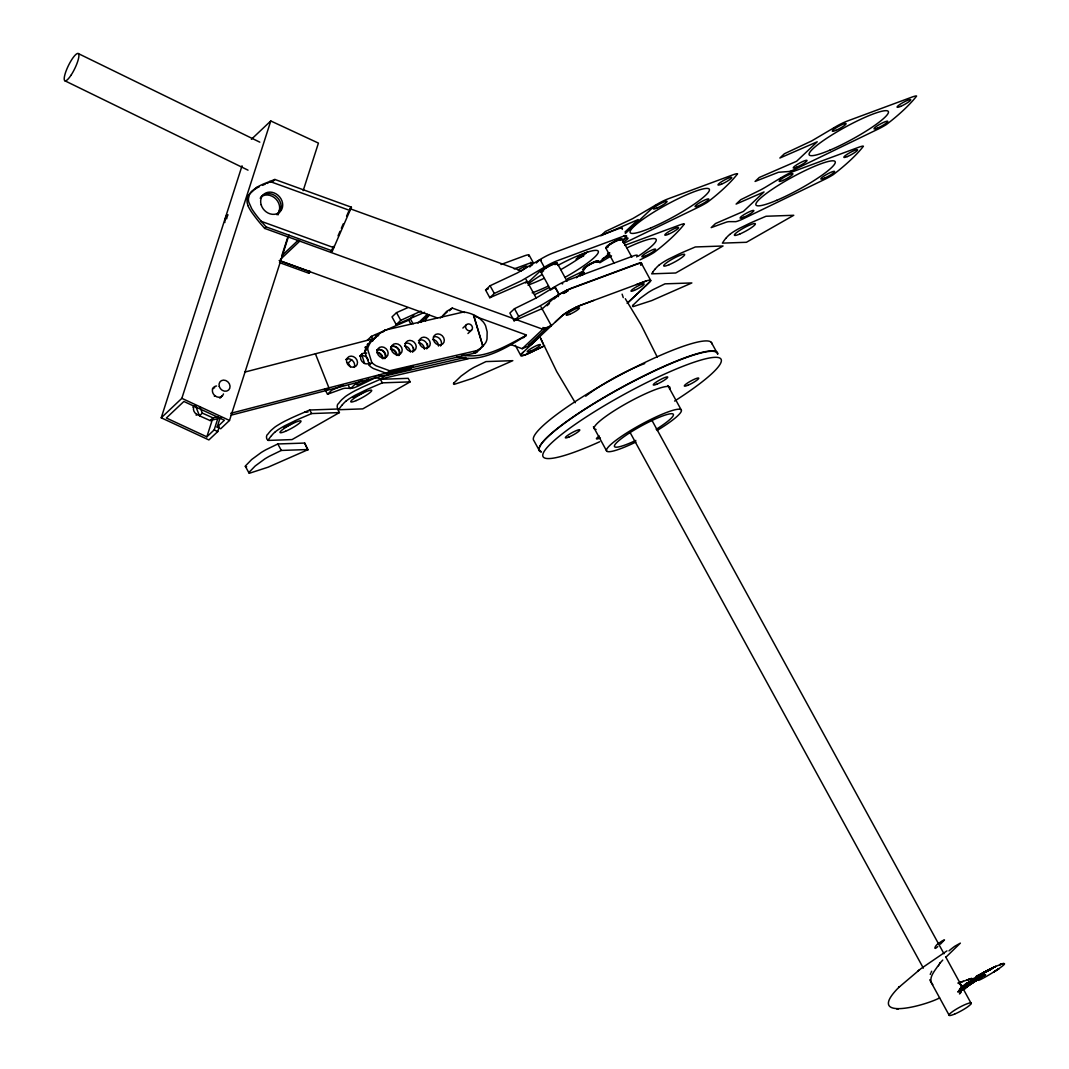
<?xml version="1.0" encoding="UTF-8"?>
<svg xmlns="http://www.w3.org/2000/svg" width="1069" height="1069" viewBox="0 0 1069 1069"><rect width="100%" height="100%" fill="white"/><g stroke="black" fill="none" stroke-linecap="round" stroke-linejoin="round"><path stroke-width="1.5" d="M993.836 967.258C1023.073 954.483 983.627 978.99 978.429 980.393M961.018 991.738L962.394 987.248L985.538 974.754L962.568 987.596M226.655 218.904L226.869 217.822A18.066 15.367 46.6 0 1 227.577 215.711A16.396 13.937 46.6 0 1 228.018 214.789M641.507 264.03L641.133 263.321A14.899 2.298 -28.7 0 0 637.097 264.123L571.354 288.483A15.073 2.325 -28.7 0 0 566.476 290.621A15.5 2.392 -28.7 0 0 564.459 291.637A13.977 2.165 -28.7 0 0 561.372 293.32L558.098 295.271A13.282 2.058 -28.7 0 0 554.223 297.89L541.542 309.502M219.265 426.838L217.755 431.555L208.883 439.934L161.232 417.805L242.035 165.802M161.232 417.805L181.85 398.336L270.778 120.971L318.428 143.099L303.182 190.643M288.951 235.02L229.501 420.464L220.722 428.749L217.154 427.092L224.383 420.264L183.881 401.463L166.35 418.006L206.852 436.82L212.437 419.382M277.993 214.922L280.546 206.998M206.852 436.82L214.174 429.898L218.223 417.284M217.154 427.092L220.187 417.632M287.748 237.211L281.815 255.705L298.171 240.258M930.257 974.447L930.658 973.405M333.461 246.378L330.842 252.404L332.406 250.921L351.42 207.226L274.893 179.458L263.736 183.868A98.361 83.636 46.6 0 0 256.453 187.489M338.058 235.821L340.022 231.305M341.332 228.285L343.309 223.768M346.583 216.232L348.547 211.702M279.477 262.586L308.794 273.223L309.756 271.032M931.139 972.336L931.687 971.24M960.617 988.01L961.325 985.337L959.414 984.108M641.333 264.337L641.427 262.907A14.899 2.298 -28.7 0 0 637.391 263.709L571.648 288.069A15.073 2.325 -28.7 0 0 566.757 290.207M960.122 988.892L959.494 989.881M268.025 440.428L292.064 439.586L339.407 412.581L337.47 409.039L309.663 410.015L298.892 414.652A98.361 15.22 -28.7 0 0 291.249 418.059L284.835 421.173A16.877 2.606 -28.7 0 0 280.653 423.458L277.232 425.529A12.053 1.871 -28.7 0 0 274.639 427.293L271.219 430.232A53.209 8.231 -28.7 0 0 270.604 430.874A89.783 13.884 -28.7 0 0 268.052 433.961C264.858 435.511 267.116 442.807 269.188 438.637A125.648 19.442 -28.7 0 1 271.432 435.671M338.753 409.721L362.779 408.879L410.122 381.874L408.184 378.332L380.377 379.308L369.607 383.945A98.361 15.22 -28.7 0 0 361.963 387.352L355.549 390.466A16.877 2.606 -28.7 0 0 351.367 392.751L347.946 394.822A12.053 1.871 -28.7 0 0 345.354 396.586L341.946 399.525A53.209 8.231 -28.7 0 0 341.318 400.167A89.783 13.884 -28.7 0 0 338.766 403.254C335.572 404.804 337.831 412.099 339.902 407.93A125.648 19.442 -28.7 0 1 342.147 404.964M652.838 272.047L651.676 273.838L675.702 272.996L723.045 245.99L695.331 246.966L685.563 251.121A129.282 20.004 -28.7 0 0 681.982 252.685A123.363 19.082 -28.7 0 0 679.256 253.901L668.472 259.152A16.396 2.539 -28.7 0 0 666.428 260.288A18.066 2.793 -28.7 0 0 664.277 261.544L662.807 262.466A10.57 1.63 -28.7 0 0 660.415 264.096L659.052 265.152M440.281 318.001L447.336 311.787M938.729 964.893L939.678 963.61M937.754 966.229C934.453 971.2 927.478 978.91 932.809 984.669M479.112 349.429L477.095 351.754M960.577 992.366L959.468 993.889L960.684 992.794M528.687 256.306L528.767 254.93A14.899 2.298 -28.7 0 0 524.732 255.732L501.014 264.511M622.265 229.407L622.332 228.044A14.899 2.298 -28.7 0 0 618.296 228.846L552.553 253.206A15.073 2.325 -28.7 0 0 547.662 255.344A15.5 2.392 -28.7 0 0 545.658 256.36A13.977 2.165 -28.7 0 0 542.571 258.043L541.021 258.939A17.238 2.672 -28.7 0 0 540.086 259.5L544.308 267.21A17.238 2.672 -28.7 0 1 545.243 266.662L546.793 265.753A13.977 2.165 -28.7 0 1 549.88 264.07A15.5 2.392 -28.7 0 1 551.885 263.068A15.073 2.325 -28.7 0 1 556.775 260.916L622.519 236.556A14.899 2.298 -28.7 0 1 626.568 235.755L626.487 237.131L622.666 240.766M641.066 264.698L641.627 263.923M959.027 990.535L957.864 992.099L968.207 982.478A270.791 145.237 48.5 0 1 972.75 978.95L992.139 968.648L978.015 976.077M940.279 962.835L942.764 960.069M274.305 180.14L274.893 179.458M247.834 205.595A45.446 38.644 46.6 0 0 253.767 215.069A125.648 106.847 46.6 0 0 260.195 223.261L264.684 228.405L266.061 226.869L332.406 250.921M196.135 415.186L196.83 414.411A5.986 5.091 46.6 0 1 194.478 405.672M636.75 256.988L637.204 255.197A14.899 2.298 -28.7 0 0 633.169 255.999L567.425 280.359A15.073 2.325 -28.7 0 0 562.535 282.497A15.5 2.392 -28.7 0 0 560.53 283.512A13.977 2.165 -28.7 0 0 557.443 285.196L555.88 286.091A17.238 2.672 -28.7 0 0 554.958 286.652L559.181 294.376A17.238 2.672 -28.7 0 1 560.103 293.815L561.666 292.906A13.977 2.165 -28.7 0 1 564.753 291.222A15.5 2.392 -28.7 0 1 566.744 290.22M640.678 265.112L641.347 264.284M367.188 344.646L368.11 343.63M483.308 345.875L485.714 342.655A15.808 13.443 46.6 0 0 487.01 338.913L487.157 331.884L485.647 325.938A15.434 13.122 46.6 0 0 483.161 321.849L479.42 318.268A26.939 22.917 46.6 0 0 473.594 314.82L482.921 346.249L473.313 314.674A35.584 30.266 46.6 0 0 463.732 311.961L385.014 330.121L377.277 335.091L372.172 340.156A36.827 31.322 46.6 0 0 368.618 345.942L368.297 346.69A28.061 23.865 46.6 0 0 367.522 348.828L364.663 351.527L369.874 366.119A23.598 20.07 46.6 0 0 373.362 368.524L386.751 373.442L473.674 353.358L476.533 350.672A39.299 33.42 46.6 0 0 482.907 346.356M899.483 986.7L898.708 987.475L920.556 968.928L946.96 950.875M899.203 986.968C864.193 1021.857 924.15 1006.103 939.598 997.911M214.348 396.238L214.909 395.677A5.973 5.078 46.6 0 0 223.474 393.94M531.306 265.606L533.378 262.907L529.155 255.184M480.061 348.948L482.867 345.354A15.808 13.443 46.6 0 0 483.188 344.712M523.075 352.382L520.87 354.774A13.322 2.058 -28.7 0 0 521.044 355.643L522.621 355.576A13.79 2.138 -28.7 0 0 523.997 355.229A15.42 2.392 -28.7 0 0 525.146 354.841M627.129 303.355L637.886 293.227M251.375 139.304L270.778 120.971M280.385 259.42L299.801 241.1M349.857 208.696L351.42 207.226M308.794 273.223L310.357 271.753L279.584 260.595M195.453 405.645L199.489 415.814L202.335 413.115L213.038 417.885L217.862 416.643M199.489 415.814L210.179 420.585L213.038 417.885M367.215 340.316L371.397 336.361L408.746 320.152L413.797 315.382M407.77 307.658L396.519 312.642L392.016 316.892L396.238 324.615L424.593 312.295M351.701 359.678L348.227 362.966L350.391 366.908M383.103 331.911L385.014 330.121M359.799 356.124L361.696 354.333A28.061 23.865 46.6 0 1 361.923 353.625M326.085 390.559L328.931 387.86L315.408 353.786M396.238 324.615L400.741 320.353L420.945 311.132M324.709 389.076L327.528 394.22L331.844 390.145L343.296 385.174M368.992 365.371L371.852 362.672L367.522 348.828M418.019 323.092L427.359 314.273M327.528 394.22L342.962 388.648A32.364 5.011 -28.7 0 1 345.207 388.234L350.792 388.354L356.765 382.715M420.692 322.41L429.057 314.527M449.448 310.772L452.294 308.072L464.641 312.562M374.885 377.237L380.938 378.934L383.784 376.235L465.884 357.273M386.751 373.442L389.61 370.743L476.533 350.672M525.601 282.964L527.151 281.508L489.802 297.716L485.58 290.006L490.083 285.744L517.356 272.929L539.898 259.62L536.317 263.001M489.802 297.716L494.319 293.467L521.578 280.639L544.121 267.33L527.405 283.125M462.89 328.049L466.498 324.629M467.955 333.528L471.563 330.107A3.728 3.167 46.6 0 0 469.799 324.148A3.728 3.167 46.6 0 0 465.75 327.862A3.728 3.167 46.6 0 0 471.563 330.107M554.21 298.999L558.98 294.483L554.758 286.773L538.816 296.447A32.377 5.011 -28.7 0 1 534.406 298.906L514.483 308.7L509.86 313.07L514.082 320.794L542.023 308.66M514.082 320.794L518.706 316.424L538.629 306.629A32.377 5.011 -28.7 0 0 543.039 304.157L558.98 294.483M552.379 289.031L554.758 286.773M576.458 277.766L583.474 271.152M547.047 305.761L549.439 303.502M624.977 232.04L638.206 219.546L600.858 235.755L605.361 231.505L632.621 218.677L655.163 205.368L625.312 233.563M580.48 275.815L584.075 272.435M523.543 337.71L526.402 335.011L475.451 316.491M511.209 344.726L522.18 348.708L542.798 329.239L551.27 325.564L541.021 306.843M551.27 325.564L546.018 328.624L528.487 345.18L532.202 343.563L530.652 345.033L522.18 348.708M638.607 292.545L644.286 287.16M532.295 343.697L539.217 337.176M555.359 321.969L563.416 314.7A13.282 2.058 -28.7 0 1 567.305 312.081L570.579 310.13A13.977 2.165 -28.7 0 1 573.665 308.447A15.5 2.392 -28.7 0 1 575.67 307.444M645.008 286.492L650.767 280.586L641.534 263.575M627.65 302.874L649.391 282.403A14.926 2.312 -28.7 0 0 645.796 281.12L581.068 305.106A14.926 2.312 -28.7 0 0 561.038 316.624L522.006 353.371A14.926 2.312 -28.7 0 0 530.839 352.382L544.308 345.875M609.771 252.912L599.241 262.346M529.823 266.969L530.558 266.288M940.413 944.154L944.488 939.918L942.417 940.76A96.143 51.593 48.5 0 0 939.01 943.219C935.362 944.608 932.462 951.691 937.807 946.546M964.585 989.226L978.269 975.85M945.998 957.116L960.363 943.125L954.844 946.225A270.791 145.237 48.5 0 0 950.288 949.753M948.951 950.889L949.619 950.314M370.235 341.599L375.74 337.577M275.414 431.742L276.764 430.687A10.57 1.63 -28.7 0 1 279.156 429.057L280.639 428.148A18.066 2.793 -28.7 0 1 282.791 426.878A16.396 2.539 -28.7 0 1 284.835 425.743L295.605 420.491A123.363 19.082 -28.7 0 1 298.331 419.275A129.282 20.004 -28.7 0 1 301.912 417.712L311.68 413.556L339.407 412.581M346.129 401.035L347.478 399.98A10.57 1.63 -28.7 0 1 349.87 398.349L351.354 397.441A18.066 2.793 -28.7 0 1 353.505 396.171A16.396 2.539 -28.7 0 1 355.549 395.036L366.32 389.784A123.363 19.082 -28.7 0 1 369.046 388.568A129.282 20.004 -28.7 0 1 372.627 387.005L382.395 382.849L410.122 381.874M729.766 234.445L731.129 233.389A10.57 1.63 -28.7 0 1 733.521 231.759L734.991 230.837A18.066 2.793 -28.7 0 1 737.142 229.581A16.396 2.539 -28.7 0 1 739.187 228.445L749.97 223.194A123.363 19.082 -28.7 0 1 752.696 221.978A129.282 20.004 -28.7 0 1 756.277 220.414L766.045 216.259L793.759 215.283L746.416 242.289L722.39 243.131L723.553 241.34A125.648 19.442 -28.7 0 1 725.784 238.374M919.434 969.783L918.111 970.799M961.873 990.268L980.206 977.841L962.047 989.934M962.194 989.613L982.558 976.438M378.707 334.771L369.313 342.855A36.827 31.322 46.6 0 0 365.758 348.641L365.438 349.389A28.061 23.865 46.6 0 0 364.663 351.527M371.344 341.265L372.881 340.276M254.703 189.293L249.01 194.571A16.396 13.937 46.6 0 0 248.061 196.362A18.066 15.367 46.6 0 0 247.367 198.473L247.086 200.09A10.57 8.993 46.6 0 0 247.286 203.257L248.008 205.529M997.631 969.543L993.635 972.015L996.255 970.411M962.434 989.025L983.761 975.743M834.194 127.625L811.652 140.948L784.379 153.762L779.876 158.025L817.224 141.803L796.605 161.272L759.257 177.494L755.075 181.449L778.486 172.256L788.922 171.508A13.79 2.138 -28.7 0 0 790.285 171.147A15.42 2.392 -28.7 0 0 791.434 170.773M781.011 177.775L765.057 187.449A32.377 5.011 -28.7 0 1 760.647 189.921L740.723 199.716L736.1 204.085L764.041 191.952L743.423 211.421L715.482 223.555L711.179 227.617L726.613 222.058A32.364 5.011 -28.7 0 1 728.844 221.644L735.726 221.657A13.79 2.138 -28.7 0 0 737.102 221.296A15.42 2.392 -28.7 0 0 738.251 220.922A15.113 2.338 -28.7 0 0 743.356 218.744L825.428 179.017A14.899 2.312 -28.7 0 0 833.152 174.728C843.855 166.55 855.908 155.98 863.445 146.199A14.899 2.298 -28.7 0 0 859.409 147.014L793.666 171.361A15.073 2.325 -28.7 0 0 788.775 173.499A15.5 2.392 -28.7 0 0 786.771 174.528A13.977 2.165 -28.7 0 0 783.684 176.198L782.12 177.107A17.238 2.672 -28.7 0 0 781.198 177.668M975.984 977.534L987.141 970.839L979.578 975.289M256.466 187.516L251.482 191.445A16.877 14.351 46.6 0 0 249.344 194.946L248.462 198.513A12.053 10.249 46.6 0 0 248.716 201.961L251.723 208.696A53.209 45.245 46.6 0 0 252.738 210.286A89.783 76.34 46.6 0 0 258.885 218.504L266.061 226.869M962.581 988.491L984.242 975.462L964.131 985.137L983.921 975.636L965.254 984.415M978.696 975.823L986.112 971.374M982.371 973.645L976.505 977.16L990.282 969.302L977.16 975.984L990.843 969.048L976.184 976.385M962.621 988.237L984.656 975.222M304.678 443.06L307.805 449.755L304.678 443.06L277.806 443.969L266.047 449.675A15.701 2.432 -28.7 0 0 261.197 452.521L251.643 459.55L245.362 466.017A18.079 2.793 -28.7 0 0 246.004 466.739L246.658 466.765M982.879 973.351L977.387 976.545L983.68 972.897L979.431 975.275M981.663 974.073L988.063 970.371L981.115 974.367M962.634 988.01L984.99 975.048M962.621 987.796L985.244 974.901M980.661 974.14L994.544 966.924L984.041 972.255L987.983 970.184M255.558 188.799L257.295 187.85M979.672 975.115L984.175 972.63M985.418 974.808L962.274 987.088M985.23 971.641L986.152 971.146L982.344 973.191M962.113 986.954L985.324 974.875M985.698 971.36L995.894 966.296L991.511 968.407M987.302 970.518L989.774 969.262M961.94 986.821L985.097 975.008L963.182 985.979M963.169 985.992L984.389 975.382M988.825 969.743L993.088 967.619M623.641 243.398L699.594 206.611A14.899 2.312 -28.7 0 0 707.317 202.308C718.101 194.17 729.993 183.574 737.61 173.793A14.899 2.298 -28.7 0 0 733.575 174.594L667.831 198.954A15.073 2.325 -28.7 0 0 662.94 201.092A15.5 2.392 -28.7 0 0 660.936 202.108A13.977 2.165 -28.7 0 0 657.849 203.791L656.286 204.7A17.238 2.672 -28.7 0 0 655.364 205.248M582.151 271.673L567.452 278.782M376.101 377.41L359.705 385.348A15.113 2.338 -28.7 0 1 354.574 387.539A15.42 2.392 -28.7 0 1 353.465 387.887A13.79 2.138 -28.7 0 1 352.089 388.247L350.819 388.354M640.01 259.861L646.398 256.76A14.899 2.312 -28.7 0 0 654.134 252.458C664.878 244.32 676.904 233.737 684.427 223.942A14.899 2.298 -28.7 0 0 680.392 224.744L624.59 245.402M536.371 349.737L544.589 345.741M534.58 294.697L548.905 287.761M452.294 308.072L446.695 311.346L443.141 315.315A15.701 13.349 46.6 0 0 442.392 316.798M534.326 350.726L530.237 352.676A15.113 2.338 -28.7 0 1 525.106 354.868M965.441 984.349L983.36 975.93L965.187 984.295L982.718 976.251L966.282 983.64M307.805 449.755L268.132 467.18L249.545 473.206A18.079 2.793 -28.7 0 1 248.903 472.485L255.17 466.004L264.724 458.975A15.701 2.432 -28.7 0 1 269.588 456.142L281.347 450.437L308.219 449.528M966.095 983.747L982.01 976.612L965.841 983.721M485.58 290.006L488.333 288.817M587.656 252.003L580.24 255.224L576.057 259.179L583.687 255.905M264.35 184.576L265.286 184.202M267.143 183.44L268.078 183.08M971.708 978.282L966.777 980.179L970.746 978.683M269.936 182.358L270.858 182.011M514.176 268.907L528.955 263.455A14.899 2.298 -28.7 0 1 532.99 262.64L533.378 262.907M593.803 300.376L580.561 305.293A15.073 2.325 -28.7 0 0 575.67 307.431M636.336 284.608L646.304 280.933M999.702 964.679L1001.078 964.171M272.675 181.342L273.557 181.022M969.743 979.11L958.024 983.066M958.332 983.052L963.41 981.315M244.614 372.132L374.123 338.566M369.687 341.679L372.854 340.851M230.744 413.302L413.048 366.066L410.189 368.765L231.104 415.16M210.179 420.585L221.443 417.672M380.938 378.934L467.848 358.863A39.299 33.42 46.6 0 0 468.342 358.543M304.785 412.126L308.019 412.006M896.784 1009.002L898.281 1008.989M389.61 370.743L376.221 365.839A23.598 20.07 46.6 0 1 372.734 363.42L371.852 362.672M383.784 376.235L379.107 374.978M461.835 354.855C484.872 359.839 506.546 345.434 526.269 335.412C506.359 347.933 481.424 363.554 457.011 356.752M350.391 208.843L521.311 270.845M269.735 181.409L349.977 210.513M261.17 221.31L333.822 247.661M542.892 327.502L546.018 328.624M264.684 228.405L542.798 329.239M279.183 260.569L437.528 318.001M375.513 334.584L378.506 335.666M181.85 398.336L229.501 420.464M214.174 429.898L217.755 431.555M78.211 53.53L259.82 142.164M64.902 80.79L248.021 170.158M575.269 402.746L556.695 371.544L540.887 338.846M625.285 298.692L641.066 324.789L657.341 357.233M380.377 379.308L382.395 382.849M309.663 410.015L311.68 413.556M711.326 342.387L716.992 352.73M624.202 235.461L625.619 238.026M621.958 239.082L631.873 257.188M605.749 247.968L614.14 263.295M667.871 385.521L681.167 409.815M651.689 419.876L943.994 953.775M945.584 956.702L971.213 1003.51M557.136 263.081L567.038 281.187M630.242 432.771L923.349 968.126M929.749 979.832L948.978 1014.935M540.914 271.967L550.829 290.073M530.638 262.346L532.041 264.912M526.042 279.477L536.291 298.198M593.402 426.798L606.698 451.091M514.483 308.7L518.706 316.424M490.083 285.744L494.319 293.467M515.338 345.354L520.75 355.456M539.604 451.051L533.939 440.709A101.461 15.701 -28.7 0 1 616.639 376.929A101.461 15.701 -28.7 0 1 711.941 343.871M410.282 318.696L413.102 323.827M408.746 320.152L410.857 324.014M396.519 312.642L400.741 320.353M371.397 336.361L372.8 338.94M348.694 386.083L350.111 388.648M277.806 443.969L281.347 450.437M245.376 466.365L248.917 472.832M622.118 294.162L623.267 297.61M540.099 337.029L543.212 344.178M200.037 407.302L202.335 413.115M361.696 354.333L364.582 363.554M725.918 238.307A45.446 7.029 -28.7 0 1 729.606 234.512M652.852 272.034A125.648 19.442 -28.7 0 1 655.07 269.081M655.203 269.014A45.446 7.029 -28.7 0 1 658.892 265.219M791.407 170.786A15.113 2.338 -28.7 0 0 796.539 168.595L878.611 128.868A14.899 2.312 -28.7 0 0 886.335 124.579C897.065 116.401 909.051 105.831 916.627 96.05A14.899 2.298 -28.7 0 0 912.592 96.865L846.848 121.225A15.073 2.325 -28.7 0 0 841.971 123.363A15.5 2.392 -28.7 0 0 839.953 124.378A13.977 2.165 -28.7 0 0 836.867 126.048L835.317 126.957A17.238 2.672 -28.7 0 0 834.381 127.518M627.115 247.821A45.098 6.975 -28.7 0 1 655.805 239.042A45.098 6.975 -28.7 0 1 638.099 256.293M582.552 275.014A45.098 6.975 -28.7 0 1 584.596 273.317M599.776 262.787A45.098 6.975 -28.7 0 1 611.535 255.865M609.918 254.983A7.83 1.216 -28.7 0 1 602.395 258.751M607.526 253.634A7.83 1.216 -28.7 0 1 609.45 252.698M622.96 239.603A7.83 1.216 -28.7 0 1 628.024 238.267A7.83 1.216 -28.7 0 1 622.706 242.409M271.566 435.604A45.446 7.029 -28.7 0 1 275.241 431.809M294.924 421.6A11.933 1.844 -28.7 0 1 284.047 427.587M425.435 321.021A45.098 6.975 -28.7 0 1 429.417 315.248M517.984 269.936A7.83 1.216 -28.7 0 1 526.95 266.168A7.83 1.216 -28.7 0 1 521.111 270.938M368.458 379.094A7.83 1.216 -28.7 0 1 357.22 384.787A7.83 1.216 -28.7 0 1 362.458 380.003M342.28 404.897A45.446 7.029 -28.7 0 1 345.955 401.102M365.638 390.893A11.933 1.844 -28.7 0 1 353.117 397.548M558.098 296.674A7.83 1.216 -28.7 0 1 558.459 296.38M563.136 293.347A7.83 1.216 -28.7 0 1 568.093 290.968M562.227 283.94A7.83 1.216 -28.7 0 1 562.788 283.699M557.711 265.473A45.098 6.975 -28.7 0 1 598.226 251.162A45.098 6.975 -28.7 0 1 565.06 277.325M548.13 286.118A45.098 6.975 -28.7 0 1 532.188 292.839M529.142 283.272A45.098 6.975 -28.7 0 1 541.903 274.599M586.427 252.912A45.098 6.975 -28.7 0 1 560.837 269.602M543.907 278.408A45.098 6.975 -28.7 0 1 527.966 285.129M585.318 268.519A7.83 1.216 -28.7 0 1 586.039 266.328A7.83 1.216 -28.7 0 1 595.126 261.411A7.83 1.216 -28.7 0 1 596.743 262.346M607.887 246.992A7.83 1.216 -28.7 0 1 612.871 242.275A7.83 1.216 -28.7 0 1 620.448 239.99M543.613 270.845A7.83 1.216 -28.7 0 1 547.208 266.796A7.83 1.216 -28.7 0 1 556.014 263.549M555.346 264.404A7.83 1.216 -28.7 0 1 555.052 264.671M540.794 260.462A7.83 1.216 -28.7 0 1 541.368 260.074M542.424 272.034A9.247 1.43 -28.7 0 1 543.279 269.495A9.247 1.43 -28.7 0 1 553.755 263.749A9.247 1.43 -28.7 0 1 556.388 264.39M542.531 271.192A7.456 1.149 -28.7 0 1 547.796 266.956A7.456 1.149 -28.7 0 1 555.386 263.869M554.931 288.162A9.247 1.43 -28.7 0 1 555.412 287.842M606.644 248.155A9.247 1.43 -28.7 0 1 613.178 242.316A9.247 1.43 -28.7 0 1 621.637 239.937M607.673 247.286A7.456 1.149 -28.7 0 1 612.617 242.957A7.456 1.149 -28.7 0 1 620.434 240.017M584.088 269.909A9.247 1.43 -28.7 0 1 584.93 267.37A9.247 1.43 -28.7 0 1 595.406 261.624A9.247 1.43 -28.7 0 1 598.039 262.266M584.182 269.067A7.456 1.149 -28.7 0 1 589.447 264.831A7.456 1.149 -28.7 0 1 597.05 261.745M214.909 395.677A5.986 5.091 46.6 0 1 212.464 389.771A5.986 5.091 46.6 0 1 216.566 385.989M221.764 395.918A5.973 5.078 46.6 0 1 219.826 398.162M212.384 388.942A5.973 5.078 46.6 0 1 214.709 387.726M199.489 415.293A5.973 5.078 46.6 0 1 196.83 414.411M192.941 407.142A5.986 5.091 46.6 0 1 195.012 405.766M260.208 198.286A11.933 10.155 46.6 0 1 277.205 197.418A11.933 10.155 46.6 0 1 276.617 214.628M261.357 196.669A11.933 10.155 46.6 0 1 276.176 199.288A11.933 10.155 46.6 0 1 277.392 214.201M258.177 187.396A123.363 104.896 46.6 0 1 259.059 186.968M262.533 185.365A129.282 109.933 46.6 0 1 263.442 184.977M224.878 222.526A12.053 10.249 46.6 0 1 224.891 220.789L225.759 217.221A16.877 14.351 46.6 0 1 226.935 214.989M376.756 350.057A5.973 5.078 46.6 0 1 383.557 351.714A5.973 5.078 46.6 0 1 384.613 358.596M390.8 346.81A5.973 5.078 46.6 0 1 397.588 348.481A5.973 5.078 46.6 0 1 398.643 355.349M404.844 343.577A5.973 5.078 46.6 0 1 411.632 345.234A5.973 5.078 46.6 0 1 412.687 352.115M418.433 340.583A5.973 5.078 46.6 0 1 425.462 341.773A5.973 5.078 46.6 0 1 426.731 348.868M433.399 336.882A5.973 5.078 46.6 0 1 440.081 339.18A5.973 5.078 46.6 0 1 440.508 346.009M480.048 349.055A39.299 33.42 46.6 0 1 473.647 353.304M377.01 352.476A5.973 5.078 46.6 0 1 382.328 358.449M390.492 349.149A5.973 5.078 46.6 0 1 396.372 355.215M404.523 345.915A5.973 5.078 46.6 0 1 410.402 351.968M414.344 350.485A5.973 5.078 46.6 0 1 413.449 347.692M418.567 342.668A5.973 5.078 46.6 0 1 424.46 349.282M428.094 346.717A5.973 5.078 46.6 0 1 427.48 343.897M432.611 339.421A5.973 5.078 46.6 0 1 438.49 346.035M477.081 351.861A39.299 33.42 46.6 0 1 475.104 353.438M364.903 347.639A36.827 31.322 46.6 0 1 365.585 346.65M390.84 346.931A5.973 5.078 46.6 0 1 398.056 348.294A5.973 5.078 46.6 0 1 398.897 355.576M390.532 348.882A5.973 5.078 46.6 0 1 397 355.496M376.822 350.231A5.973 5.078 46.6 0 1 383.851 351.394A5.973 5.078 46.6 0 1 385.134 358.489M377.063 352.195A5.973 5.078 46.6 0 1 382.983 358.796M345.648 359.558A5.973 5.078 46.6 0 1 352.489 360.547A5.973 5.078 46.6 0 1 354.186 367.415M369.927 362.912A5.973 5.078 46.6 0 1 360.801 359.304A5.973 5.078 46.6 0 1 366.734 353.064M359.678 356.271A5.973 5.078 46.6 0 1 368.284 359.865M635.961 441.991A42.6 6.588 -28.7 0 1 611.896 443.555A42.6 6.588 -28.7 0 1 672.815 410.349A42.6 6.588 -28.7 0 1 657.101 430.473M635.828 440.428A33.567 5.198 -28.7 0 1 618.991 440.522A33.567 5.198 -28.7 0 1 666.228 414.745A33.567 5.198 -28.7 0 1 656.192 429.31M541.155 452.04A101.461 15.701 -28.7 0 1 617.722 389.797A101.461 15.701 -28.7 0 1 717.606 354.213M959.708 989.867A15.808 7.389 -26.5 0 1 959.24 990.522M960.042 988.611A14.325 1.63 -52 0 1 959.494 989.52M939.611 963.383A15.901 6.775 -63.5 0 1 940.226 962.594M939.263 964.505A14.298 1.31 -52.7 0 1 938.128 966.069M960.844 991.765A14.378 6.133 -28.1 0 1 960.39 992.379M541.368 451.639A101.461 15.701 -28.7 0 1 617.949 389.397A101.461 15.701 -28.7 0 1 717.82 353.812M599.682 441.751A101.461 15.701 -28.7 0 1 558.619 436.767A101.461 15.701 -28.7 0 1 698.565 360.761A101.461 15.701 -28.7 0 1 674.606 401.062M600.39 437.916A8.205 1.269 -28.7 0 1 599.335 436.032M596.074 429.457A43.107 6.668 -28.7 0 1 628.879 402.091A43.107 6.668 -28.7 0 1 669.555 389.223M563.483 293.467A7.456 1.149 -28.7 0 1 565.982 292.238M585.692 396.198A46.648 7.216 -28.7 0 1 644.741 363.54M453.697 383.183L453.523 383.624A18.079 2.793 -28.7 0 0 454.165 384.359L472.752 378.319L512.826 360.667L485.967 361.589L474.195 367.282A15.701 2.432 -28.7 0 0 469.344 370.128L461.06 376.101L453.697 383.183M632.728 305.453L632.554 305.894A18.079 2.793 -28.7 0 0 633.182 306.616L651.769 300.576L691.857 282.938L664.985 283.846L653.226 289.552A15.701 2.432 -28.7 0 0 648.375 292.385L640.077 298.358L632.728 305.453M998.9 968.728L996.455 970.291L998.9 968.728M984.349 972.536L978.469 975.663L984.349 972.536M1001.479 964.024L1000.13 964.519L1001.479 964.024M1003.403 963.516L1002.535 963.717L1003.403 963.516M739.895 233.977A11.933 1.844 -28.7 0 0 755.395 223.849A11.933 1.844 -28.7 0 0 739.387 230.61A11.933 1.844 -28.7 0 0 739.895 233.977M669.167 264.684A11.933 1.844 -28.7 0 0 684.681 254.556A11.933 1.844 -28.7 0 0 668.673 261.317A11.933 1.844 -28.7 0 0 669.167 264.684M782.722 180.501A7.83 1.216 -28.7 0 0 792.917 173.846A7.83 1.216 -28.7 0 0 782.428 178.269A7.83 1.216 -28.7 0 0 782.722 180.501M847.396 156.555A7.83 1.216 -28.7 0 0 857.579 149.901A7.83 1.216 -28.7 0 0 847.089 154.337A7.83 1.216 -28.7 0 0 847.396 156.555M824.426 178.176A7.83 1.216 -28.7 0 0 834.622 171.521A7.83 1.216 -28.7 0 0 824.132 175.944A7.83 1.216 -28.7 0 0 824.426 178.176M743.663 217.274A7.83 1.216 -28.7 0 0 753.859 210.62A7.83 1.216 -28.7 0 0 743.369 215.043A7.83 1.216 -28.7 0 0 743.663 217.274M776.602 200.357A45.098 6.975 -28.7 0 0 835.277 162.06A45.098 6.975 -28.7 0 0 774.878 187.543A45.098 6.975 -28.7 0 0 776.602 200.357M835.918 130.351A7.83 1.216 -28.7 0 0 846.1 123.697A7.83 1.216 -28.7 0 0 835.611 128.12A7.83 1.216 -28.7 0 0 835.918 130.351M900.579 106.406A7.83 1.216 -28.7 0 0 910.775 99.751A7.83 1.216 -28.7 0 0 900.285 104.187A7.83 1.216 -28.7 0 0 900.579 106.406M877.622 128.026A7.83 1.216 -28.7 0 0 887.804 121.372A7.83 1.216 -28.7 0 0 877.315 125.795A7.83 1.216 -28.7 0 0 877.622 128.026M796.859 167.125A7.83 1.216 -28.7 0 0 807.042 160.47A7.83 1.216 -28.7 0 0 796.552 164.893A7.83 1.216 -28.7 0 0 796.859 167.125M829.785 150.208A45.098 6.975 -28.7 0 0 888.459 111.924A45.098 6.975 -28.7 0 0 828.074 137.393A45.098 6.975 -28.7 0 0 829.785 150.208M645.409 255.919A7.83 1.216 -28.7 0 0 655.604 249.264A7.83 1.216 -28.7 0 0 645.115 253.687A7.83 1.216 -28.7 0 0 645.409 255.919M668.366 234.298A7.83 1.216 -28.7 0 0 678.561 227.644A7.83 1.216 -28.7 0 0 668.072 232.067A7.83 1.216 -28.7 0 0 668.366 234.298M650.754 227.951A45.098 6.975 -28.7 0 0 709.442 189.654A45.098 6.975 -28.7 0 0 649.043 215.136A45.098 6.975 -28.7 0 0 650.754 227.951M698.591 205.769A7.83 1.216 -28.7 0 0 708.787 199.115A7.83 1.216 -28.7 0 0 698.298 203.538A7.83 1.216 -28.7 0 0 698.591 205.769M721.548 184.149A7.83 1.216 -28.7 0 0 731.744 177.494A7.83 1.216 -28.7 0 0 721.254 181.917A7.83 1.216 -28.7 0 0 721.548 184.149M656.887 208.094A7.83 1.216 -28.7 0 0 667.083 201.44A7.83 1.216 -28.7 0 0 656.593 205.863A7.83 1.216 -28.7 0 0 656.887 208.094M285.53 431.275A11.933 1.844 -28.7 0 0 301.03 421.146A11.933 1.844 -28.7 0 0 285.022 427.907A11.933 1.844 -28.7 0 0 285.53 431.275M356.244 400.568A11.933 1.844 -28.7 0 0 371.745 390.439A11.933 1.844 -28.7 0 0 355.75 397.2A11.933 1.844 -28.7 0 0 356.244 400.568M261.117 204.713A11.933 10.155 46.6 0 0 279.717 212.05A11.933 10.155 46.6 0 0 274.185 192.941A11.933 10.155 46.6 0 0 261.117 204.713M377.317 352.984A5.973 5.078 46.6 0 0 386.537 356.966A5.973 5.078 46.6 0 0 384.092 347.372A5.973 5.078 46.6 0 0 377.317 352.984M391.361 349.737A5.973 5.078 46.6 0 0 400.581 353.732A5.973 5.078 46.6 0 0 398.136 344.138A5.973 5.078 46.6 0 0 391.361 349.737M405.392 346.49A5.973 5.078 46.6 0 0 414.612 350.485A5.973 5.078 46.6 0 0 412.18 340.891A5.973 5.078 46.6 0 0 405.392 346.49M419.436 343.256A5.973 5.078 46.6 0 0 428.656 347.238A5.973 5.078 46.6 0 0 426.21 337.644A5.973 5.078 46.6 0 0 419.436 343.256M433.479 340.009A5.973 5.078 46.6 0 0 442.686 343.991A5.973 5.078 46.6 0 0 440.254 334.397A5.973 5.078 46.6 0 0 433.479 340.009M346.677 362.231A5.973 5.078 46.6 0 0 355.897 366.199A5.973 5.078 46.6 0 0 353.438 356.605A5.973 5.078 46.6 0 0 346.677 362.231M219.265 386.457A5.973 5.078 46.6 0 0 228.592 390.065A5.973 5.078 46.6 0 0 225.759 380.511A5.973 5.078 46.6 0 0 219.265 386.457M70.968 75.311A15.166 3.514 -64 0 0 78.211 53.53A15.166 3.514 -64 0 0 65.503 72.639A15.166 3.514 -64 0 0 70.968 75.311M954.67 1014.053A12.681 1.964 -28.7 0 0 971.253 1003.27A12.681 1.964 -28.7 0 0 954.363 1010.365A12.681 1.964 -28.7 0 0 954.67 1014.053M688.022 385.201A8.205 1.269 -28.7 0 0 698.752 378.226A8.205 1.269 -28.7 0 0 687.821 382.809A8.205 1.269 -28.7 0 0 688.022 385.201M657.007 384.105A8.205 1.269 -28.7 0 0 667.737 377.13A8.205 1.269 -28.7 0 0 656.794 381.713A8.205 1.269 -28.7 0 0 657.007 384.105M569.082 436.954A8.205 1.269 -28.7 0 0 579.812 429.979A8.205 1.269 -28.7 0 0 568.868 434.562A8.205 1.269 -28.7 0 0 569.082 436.954M530.678 351.073A7.456 1.149 -28.7 0 0 540.393 344.739A7.456 1.149 -28.7 0 0 530.398 348.948A7.456 1.149 -28.7 0 0 530.678 351.073M569.71 314.326A7.456 1.149 -28.7 0 0 579.425 307.992A7.456 1.149 -28.7 0 0 569.43 312.201A7.456 1.149 -28.7 0 0 569.71 314.326M634.438 290.34A7.456 1.149 -28.7 0 0 644.153 284.007A7.456 1.149 -28.7 0 0 634.158 288.216A7.456 1.149 -28.7 0 0 634.438 290.34"/></g></svg>
